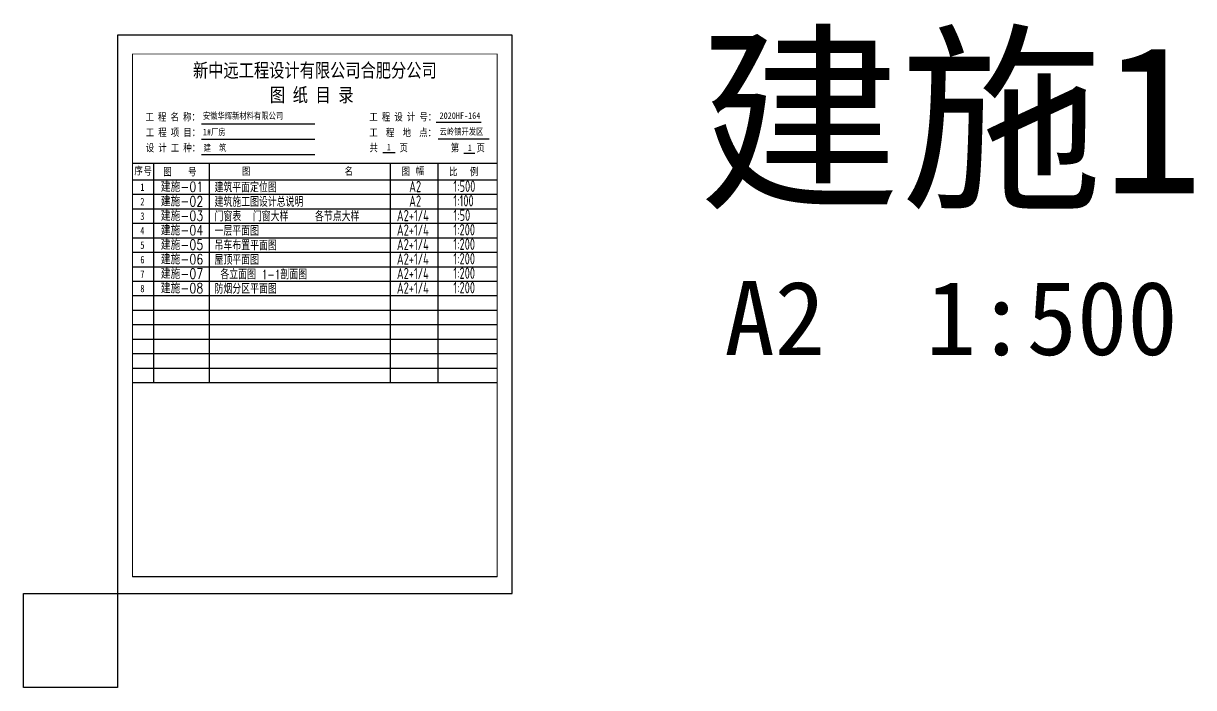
# Model space of a CAD drawing. Extents: x -266287 to 275962, y -324567 to 363765.
# Drawn here: x -91789 to -29561, y 226878 to 262205 of the extents above; entities that cross this region are included whole.
import ezdxf
from ezdxf.enums import TextEntityAlignment as Align

# ---------------------------------------------------------------- set-up
doc = ezdxf.new("R2010")
doc.units = 0
doc.header["$LTSCALE"] = 1000
doc.layers.get('0').update_dxf_attribs({"linetype": 'CONTINUOUS'})
for name, color, linetype in [('GREEN', 3, 'CONTINUOUS'), ('PUB_TEXT', 7, 'CONTINUOUS'), ('PUB_TITLE', 4, 'CONTINUOUS'), ('ROOF', 140, 'CONTINUOUS'), ('TEXT', 7, 'CONTINUOUS'), ('WALL', 9, 'CONTINUOUS')]:
    doc.layers.add(name, color=color, linetype=linetype)
doc.styles.add('_HZTXT', font='txt.shx', dxfattribs={"width": 0.8, "bigfont": 'hztxt.shx'})
doc.styles.add('ht', font='simhei.ttf')
doc.styles.add('TSSD_Norm', font='Tssdeng.shx', dxfattribs={"bigfont": 'hztxt.shx'})
doc.styles.add('中文', font='', dxfattribs={"width": 0.8, "height": 1600})
doc.styles.get('中文').set_extended_font_data('SimSun')

msp = doc.modelspace()

# ---------------------------------------------------------------- linework, layer by layer
for p, q in [((-72677.0458, 255332.40738), (-72012.22434, 255332.40738)), ((-68375.74351, 255308.39508), (-67783.01516, 255308.39508))]:
    msp.add_line(p, q)
at = {"color": 4}
for p, q in [((-85989.71034, 254778.5616), (-66589.48403, 254778.5616)), ((-84875.96034, 254778.5616), (-84875.96034, 243101.61759)), ((-81909.50405, 254778.5616), (-81909.50405, 243101.61759)), ((-72289.71628, 254778.5616), (-72289.71628, 243101.61759)), ((-69752.85899, 254778.5616), (-69752.85899, 243101.61759)), ((-85989.71034, 253888.62385), (-66589.48403, 253888.62385)), ((-85989.71034, 253118.1234), (-66589.48403, 253118.1234)), ((-85989.71034, 252347.62296), (-66589.48403, 252347.62296)), ((-85989.71034, 251577.12251), (-66589.48403, 251577.12251)), ((-85989.71034, 250806.62206), (-66589.48403, 250806.62206)), ((-85989.71034, 250036.12161), (-66589.48403, 250036.12161)), ((-85989.71034, 249265.62117), (-66589.48403, 249265.62117)), ((-85989.71034, 248495.12072), (-66589.48403, 248495.12072)), ((-85989.71034, 247724.62027), (-66589.48403, 247724.62027)), ((-85989.71034, 246954.11982), (-66589.48403, 246954.11982)), ((-85989.71034, 246183.61938), (-66589.48403, 246183.61938)), ((-85989.71034, 245413.11893), (-66589.48403, 245413.11893)), ((-85989.71034, 244642.61848), (-66589.48403, 244642.61848)), ((-85989.71034, 243872.11803), (-66589.48403, 243872.11803)), ((-85989.71034, 243101.61759), (-66589.48403, 243101.61759)), ((-85989.71034, 232778.5616), (-66589.48403, 232778.5616))]:
    msp.add_line(p, q, dxfattribs=at)
msp.add_lwpolyline([(-86789.47755, 226878.33147), (-91789.47755, 226878.33147), (-91789.47755, 231878.33147), (-86789.47755, 231878.33147)], close=True)
at = {"layer": 'PUB_TITLE'}
msp.add_lwpolyline([(-86789.47414, 231878.33389), (-65789.47414, 231878.33389), (-65789.47414, 261578.33389), (-86789.47414, 261578.33389)], close=True, dxfattribs=at)
at = {"layer": 'ROOF'}
for p, q in [((-82311.50865, 256862.15011), (-76290.3525, 256862.15011)), ((-82311.50865, 256046.49381), (-76290.3525, 256046.49381)), ((-69724.93958, 256072.80614), (-67012.75833, 256072.80614)), ((-82311.50865, 255230.83752), (-76290.3525, 255230.83752))]:
    msp.add_line(p, q, dxfattribs=at)
at = {"layer": 'WALL', "color": 4, "const_width": 50, "flags": 128}
msp.add_lwpolyline([(-66589.48403, 232778.5616), (-66589.48403, 260578.0616), (-85989.71034, 260578.0616), (-85989.71034, 232778.5616)], close=True, dxfattribs=at)

# ---------------------------------------------------------------- texts
at = {"style": '中文', "width": 0.8}
msp.add_text('新中远工程设计有限公司合肥分公司', height=742.5, dxfattribs=at).set_placement((-76289.59718, 259339.05761), align=Align.CENTER)
for s, height, p in [('图 纸 目 录', 742.5, (-78682.28558, 258032.51681)), (' 工 程 名 称：', 400, (-85514.0597, 257033.13841)), (' 工 程 设 计 号：%%U           %%U', 400, (-73612.17972, 257033.33902)), ('工 程 项 目：', 400, (-85284.17219, 256207.86417)), (' 工  程  地  点：', 400, (-73612.17972, 256199.87733)), ('设 计 工 种：', 400, (-85284.17219, 255391.80267)), ('共', 400, (-73387.90371, 255388.41675)), ('页', 400, (-71795.01482, 255388.41675)), ('第', 400, (-69064.34816, 255388.41675)), ('页', 400, (-67699.01482, 255388.41675)), ('序', 400, (-85887.54135, 254169.02298)), ('号', 400, (-85410.98882, 254151.52812)), ('图    号', 400, (-84353.89747, 254118.32219)), ('图                       名', 400, (-80165.17066, 254147.53013)), ('图', 400, (-71677.36878, 254141.37264)), ('幅', 400, (-70917.28727, 254159.9148)), ('比   例', 400, (-69150.71346, 254122.32987)), ('1', 400, (-85570.34559, 253296.31708)), ('2', 400, (-85570.34559, 252525.81663)), ('3', 400, (-85570.34559, 251755.31619)), ('4', 400, (-85570.34559, 250984.81574)), ('5', 400, (-85570.34559, 250214.31529)), ('6', 400, (-85570.34559, 249443.81484)), ('7', 400, (-85570.34559, 248673.3144)), ('8', 400, (-85570.34559, 247902.81395))]:
    msp.add_text(s, height=height, dxfattribs=at).set_placement(p)
at = {"layer": 'GREEN', "style": '中文', "width": 0.8}
for s, p in [('安徽华辉新材料有限公司', (-82245.25463, 257116.95318)), ('2020HF-164', (-69658.68556, 257127.97277)), ('1#厂房', (-82245.25463, 256254.94372)), ('云岭镇开发区', (-69658.68556, 256281.25604)), ('建  筑', (-82205.20749, 255418.89834)), ('1', (-72464.36502, 255447.18887)), ('1', (-68160.8726, 255410.2359))]:
    msp.add_text(s, height=346.5, dxfattribs=at).set_placement(p)
at = {"layer": 'PUB_TEXT', "style": '_HZTXT'}
for s, height, width, p in [('建施-01', 539.660057, 0.8, (-84482.21228, 253245.68784)), ('建筑平面定位图', 500, 0.7, (-81625.89714, 253224.2686)), ('建施-02', 539.660057, 0.8, (-84482.21228, 252475.18739)), ('建筑施工图设计总说明  ', 500, 0.7, (-81625.89714, 252453.76815)), ('建施-03', 539.660057, 0.8, (-84482.21228, 251704.68695)), ('门窗表  门窗大样    各节点大样', 500, 0.7, (-81625.89714, 251683.2677)), ('建施-04', 539.660057, 0.8, (-84482.21228, 250934.1865)), ('一层平面图', 500, 0.7, (-81625.89714, 250912.76725)), ('建施-05', 539.660057, 0.8, (-84482.21228, 250163.68605)), ('吊车布置平面图', 500, 0.7, (-81625.89714, 250142.26681)), ('建施-06', 539.660057, 0.8, (-84482.21228, 249393.1856)), ('屋顶平面图', 500, 0.7, (-81625.89714, 249371.76636)), ('建施-07', 539.660057, 0.8, (-84482.21228, 248622.68516)), (' 各立面图 1-1剖面图', 500, 0.7, (-81625.89714, 248601.26591)), ('建施-08', 539.660057, 0.8, (-84482.21228, 247852.18471)), ('防烟分区平面图', 500, 0.7, (-81625.89714, 247830.76546))]:
    msp.add_text(s, height=height, dxfattribs=dict(at, width=width)).set_placement(p)
at = {"layer": 'PUB_TITLE', "style": 'ht'}
for s, height, p in [('建施1', 7875, (-55886.73747, 253171.32816)), ('A2  1:500', 3937.5, (-54513.74504, 244565.95126))]:
    msp.add_text(s, height=height, dxfattribs=at).set_placement(p)
at = {"layer": 'TEXT', "ltscale": 99, "style": 'TSSD_Norm', "width": 0.7}
for s, p in [('A2', (-71273.67974, 253226.59974)), ('1:500', (-68926.2361, 253242.21013)), ('A2', (-71273.67974, 252456.09929)), ('1:100', (-68926.2361, 252471.70968)), ('A2+1/4', (-71927.70039, 251685.59885)), ('1:50', (-68926.2361, 251701.20924)), ('A2+1/4', (-71927.70039, 250915.0984)), ('1:200', (-68926.2361, 250930.70879)), ('A2+1/4', (-71927.70039, 250144.59795)), ('1:200', (-68926.2361, 250160.20834)), ('A2+1/4', (-71927.70039, 249374.0975)), ('1:200', (-68926.2361, 249389.70789)), ('A2+1/4', (-71927.70039, 248603.59706)), ('1:200', (-68926.2361, 248619.20745)), ('A2+1/4', (-71927.70039, 247833.09661)), ('1:200', (-68926.2361, 247848.707))]:
    msp.add_text(s, height=600, dxfattribs=at).set_placement(p)

doc.saveas('drawing.dxf')
